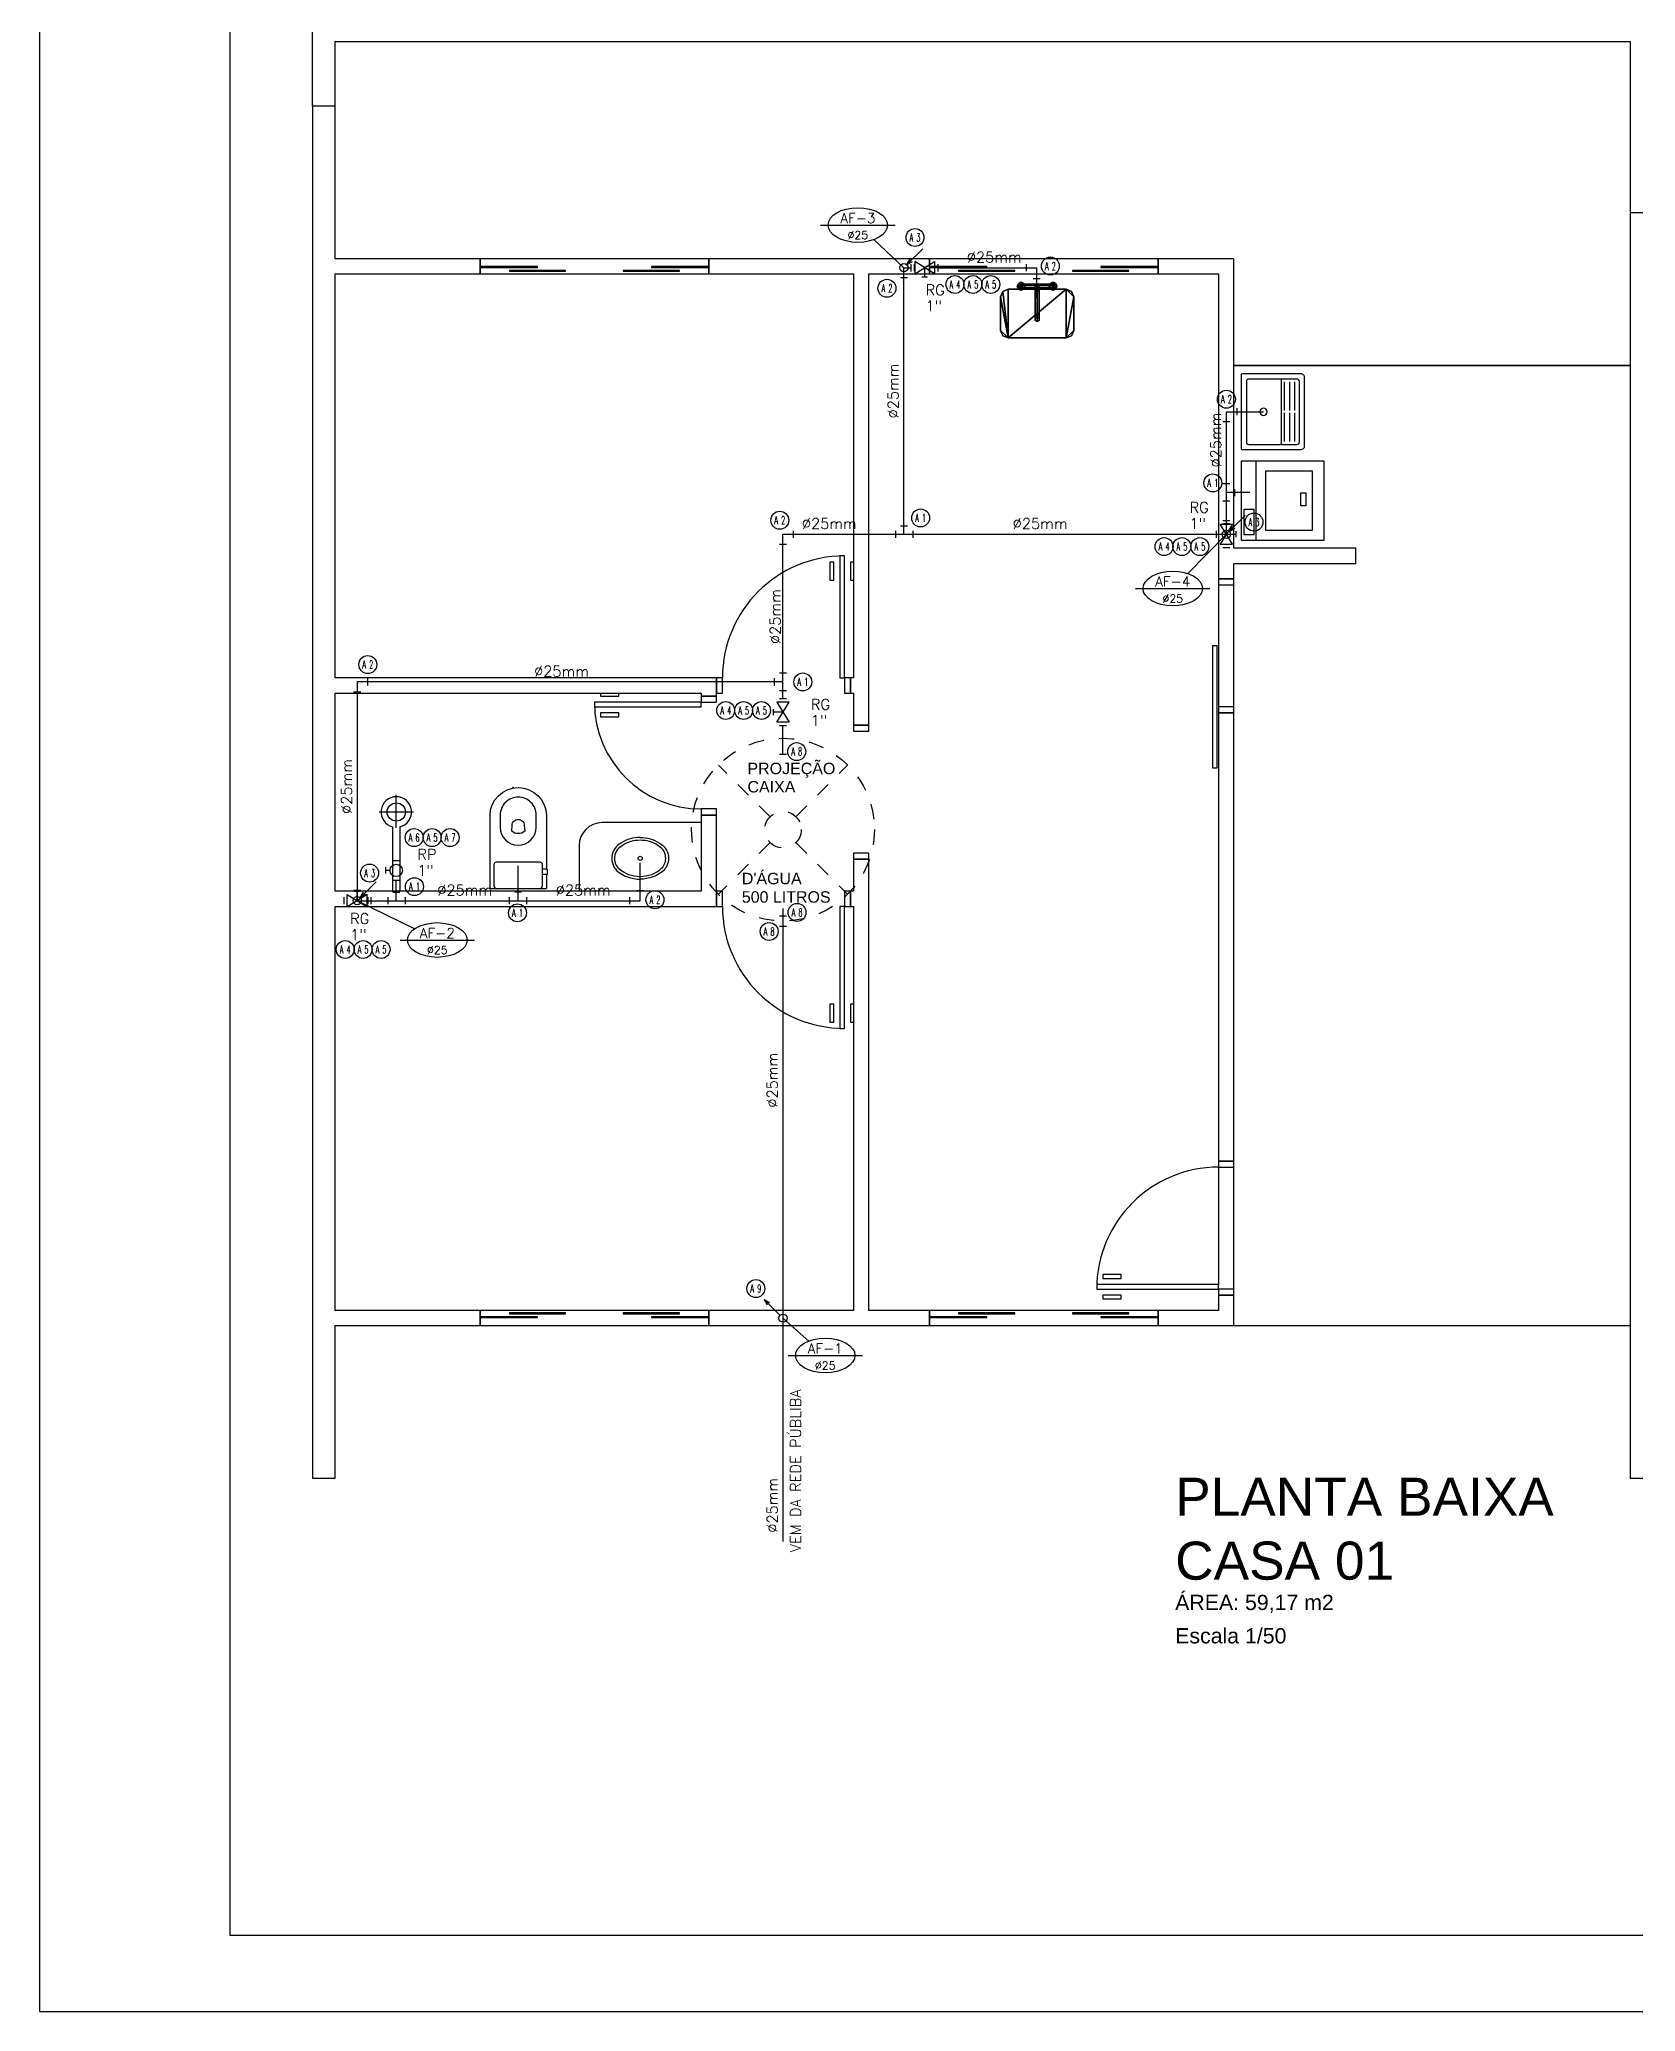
# Model space of a CAD drawing. Header units: metres. Extents: x 49 to 320, y -91 to 27.
# Drawn here: x 191.93 to 202.4, y -40.83 to -27.89 of the extents above; entities that cross this region are included whole.
import ezdxf
from ezdxf.enums import TextEntityAlignment as Align

# ---------------------------------------------------------------- set-up
doc = ezdxf.new("R2010")
doc.units = ezdxf.units.M
doc.header["$LTSCALE"] = 0.2
doc.linetypes.add('AF', pattern=[200, 100, 100])
doc.linetypes.add('DASHED', pattern=[0.75, 0.5, -0.25])
for name, color, linetype in [('ARQ-___-___-VST', 9, 'Continuous'), ('ARQ-COB-PRJ', 4, 'DASHED'), ('ARQ-EQP', 24, 'Continuous'), ('ARQ-EQP-___-INT', 7, 'Continuous'), ('CONEXAO_AG_FRIA', 6, 'Continuous'), ('Diametro', 1, 'Continuous'), ('LEGENDA_ID', 5, 'Continuous'), ('LEGENDA_ID_L', 5, 'Continuous'), ('Prumadas_L', 1, 'Continuous'), ('Prumadas_Q', 3, 'Continuous'), ('Prumadas_T', 3, 'Continuous'), ('TUBOS_AG_FRIA', 4, 'Continuous')]:
    doc.layers.add(name, color=color, linetype=linetype)
doc.styles.add('REGUA200', font='arial.ttf')
doc.styles.add('REGUA60', font='arial.ttf')
doc.styles.add('REGUA80', font='arial.ttf')
doc.styles.add('ROMANS', font='romans', dxfattribs={"height": 6})

# ---------------------------------------------------------------- blocks, each defined once
blk = doc.blocks.new('MCCUB1_3')
at = {"color": 254}
mesh = blk.add_polyface(dxfattribs=at)
corners = [(-24, -37, 70), (-22.5, -40.5, 70), (-19, -42, 70), (-24, -15, 70), (-22.5, -11.5, 70), (-19, -10, 70), (19, -10, 70), (19, -42, 70), (24, -15, 70), (24, -37, 70), (22.5, -40.5, 70), (22.5, -11.5, 70), (-24, -37, 85), (-22.5, -40.5, 85), (-19, -42, 85), (19, -42, 85), (22.5, -40.5, 85), (24, -37, 85), (24, -15, 85), (22.5, -11.5, 85), (19, -10, 85), (-19, -10, 85), (-22.5, -11.5, 85), (-24, -15, 85)]
mesh.append_faces([[corners[k] for k in face] for face in [(9, 7, 10), (6, 8, 11)]], dxfattribs={"vtx0": -1, "color": 254})
mesh.append_faces([[corners[k] for k in face] for face in [(0, 2, 3), (3, 2, 4), (4, 2, 5), (5, 2, 6), (8, 7, 9)]], dxfattribs={"vtx0": -1, "vtx1": -1, "color": 254})
mesh.append_faces([[corners[k] for k in face] for face in [(6, 7, 8)]], dxfattribs={"vtx0": -1, "vtx1": -1, "vtx2": -1, "color": 254})
mesh.append_faces([[corners[k] for k in face] for face in [(6, 2, 7)]], dxfattribs={"vtx0": -1, "vtx2": -1, "color": 254})
mesh.append_faces([[corners[k] for k in face] for face in [(12, 13, 0), (13, 14, 1), (14, 15, 2), (15, 16, 7), (16, 17, 10), (17, 18, 9), (18, 19, 8), (19, 20, 11), (20, 21, 6), (21, 22, 5), (22, 23, 4), (23, 12, 3)]], dxfattribs={"vtx1": -1, "color": 254})
mesh.append_faces([[corners[k] for k in face] for face in [(0, 1, 2), (13, 1, 0), (14, 2, 1), (15, 7, 2), (16, 10, 7), (17, 9, 10), (18, 8, 9), (19, 11, 8), (20, 6, 11), (21, 5, 6), (22, 4, 5), (23, 3, 4), (12, 0, 3)]], dxfattribs={"vtx2": -1, "color": 254})
mesh = blk.add_polyface(dxfattribs=at)
corners = [(-1.4, -30.5, 100.3), (-1.4, -30.5, 95.5), (-0.1, -31.3, 95.5), (-0.1, -31.3, 100.6), (-1.4, -29, 99.7), (-1.4, -29, 95.5), (-0.1, -28.3, 99.4), (-0.1, -28.3, 95.5), (1.2, -29, 99.7), (1.2, -29, 95.5), (1.2, -30.5, 100.3), (1.2, -30.5, 95.5), (-1.4, -27.2, 103.6), (-0.1, -27.5, 104.3), (-1.4, -26.6, 102.1), (-0.1, -26.3, 101.3), (1.2, -26.6, 102.1), (1.2, -27.2, 103.6), (-1.4, -10.6, 103.6), (-0.1, -10.3, 104.3), (-1.4, -11.2, 102.1), (-0.1, -11.5, 101.3), (1.2, -11.2, 102.1), (1.2, -10.6, 103.6), (-1.4, -7.6, 100.5), (-0.1, -7, 101), (-1.4, -8.6, 99.5), (-0.1, -9.2, 98.9), (1.2, -8.6, 99.5), (1.2, -7.6, 100.5), (-12.1, -6.6, 100), (-12.1, -7.3, 101.3), (11.9, -7.3, 101.3), (11.9, -6.6, 100), (-12.1, -7.4, 98.7), (11.9, -7.4, 98.7), (-12.1, -8.9, 98.7), (11.9, -8.9, 98.7), (-12.1, -9.6, 100), (11.9, -9.6, 100), (-12.1, -8.8, 101.3), (11.9, -8.8, 101.3), (12.5, -6.6, 106.9), (11.2, -5.7, 106.9), (9.7, -5.7, 106.9), (8.4, -6.6, 106.9), (7.9, -8.1, 106.9), (8.4, -9.6, 106.9), (9.6, -10.5, 106.9), (12.4, -9.6, 106.9), (11.2, -10.5, 106.9), (12.9, -8.1, 106.9), (12.5, -6.6, 101.9), (11.2, -5.7, 101.9), (9.7, -5.7, 101.9), (8.4, -6.6, 101.9), (7.9, -8.1, 101.9), (8.4, -9.6, 101.9), (9.6, -10.5, 101.9), (11.2, -10.5, 101.9), (12.4, -9.6, 101.9), (12.9, -8.1, 101.9), (-8.1, -8.1, 101.9), (-8.5, -6.6, 101.9), (-8.5, -6.6, 106.9), (-8.1, -8.1, 106.9), (-8.6, -9.6, 101.9), (-8.6, -9.6, 106.9), (-9.8, -10.5, 101.9), (-9.8, -10.5, 106.9), (-11.4, -10.5, 101.9), (-11.4, -10.5, 106.9), (-12.6, -9.6, 101.9), (-12.6, -9.6, 106.9), (-13.1, -8.1, 101.9), (-13.1, -8.1, 106.9), (-12.6, -6.6, 101.9), (-12.6, -6.6, 106.9), (-11.3, -5.7, 101.9), (-11.3, -5.7, 106.9), (-9.8, -5.7, 101.9), (-9.8, -5.7, 106.9)]
mesh.append_faces([[corners[k] for k in face] for face in [(30, 31, 32, 33), (34, 30, 33, 35), (36, 34, 35, 37), (38, 36, 37, 39), (40, 38, 39, 41), (31, 40, 41, 32), (52, 53, 43, 42), (53, 54, 44, 43), (54, 55, 45, 44), (55, 56, 46, 45), (56, 57, 47, 46), (57, 58, 48, 47), (58, 59, 50, 48), (59, 60, 49, 50), (60, 61, 51, 49), (61, 52, 42, 51), (62, 63, 64, 65), (66, 62, 65, 67), (68, 66, 67, 69), (70, 68, 69, 71), (72, 70, 71, 73), (74, 72, 73, 75), (76, 74, 75, 77), (78, 76, 77, 79), (80, 78, 79, 81), (63, 80, 81, 64)]], dxfattribs={"color": 254})
mesh.append_faces([[corners[k] for k in face] for face in [(32, 37, 35, 33), (49, 48, 50), (42, 49, 51), (64, 67, 65), (67, 71, 69)]], dxfattribs={"vtx0": -1, "color": 254})
mesh.append_faces([[corners[k] for k in face] for face in [(32, 39, 37), (42, 44, 45), (42, 45, 46), (42, 46, 47), (42, 47, 48), (64, 73, 71), (64, 75, 73), (64, 77, 75), (64, 79, 77)]], dxfattribs={"vtx0": -1, "vtx2": -1, "color": 254})
mesh.append_faces([[corners[k] for k in face] for face in [(24, 18, 19, 25), (26, 20, 18, 24), (27, 21, 20, 26), (28, 22, 21, 27), (29, 23, 22, 28), (25, 19, 23, 29)]], dxfattribs={"vtx1": -1, "color": 254})
mesh.append_faces([[corners[k] for k in face] for face in [(36, 38, 31)]], dxfattribs={"vtx1": -1, "vtx2": -1, "color": 254})
mesh.append_faces([[corners[k] for k in face] for face in [(12, 0, 3, 13), (14, 4, 0, 12), (15, 6, 4, 14), (16, 8, 6, 15), (17, 10, 8, 16), (13, 3, 10, 17), (18, 12, 13, 19), (20, 14, 12, 18), (21, 15, 14, 20), (22, 16, 15, 21), (23, 17, 16, 22), (19, 13, 17, 23)]], dxfattribs={"vtx1": -1, "vtx3": -1, "color": 254})
mesh.append_faces([[corners[k] for k in face] for face in [(32, 41, 39), (30, 34, 36, 31), (38, 40, 31), (42, 43, 44), (64, 81, 79)]], dxfattribs={"vtx2": -1, "color": 254})
mesh.append_faces([[corners[k] for k in face] for face in [(0, 1, 2, 3), (4, 5, 1, 0), (6, 7, 5, 4), (8, 9, 7, 6), (10, 11, 9, 8), (3, 2, 11, 10)]], dxfattribs={"vtx3": -1, "color": 254})
blk = doc.blocks.new('EQLAV1_2')
at = {"color": 0}
blk.add_lwpolyline([(30.8, -10), (-30.8, -10), (-30.8, -73.5), (30.8, -73.5)], close=True, dxfattribs=at)
at = {"layer": 'ARQ-EQP-___-INT'}
blk.add_line((30.8, -21.3), (-30.8, -21.3), dxfattribs=at)
for points in [[(6.4, -19.6), (26.4, -19.6), (26.4, -12.1), (6.4, -12.1)], [(22.9, -64.6), (22.9, -28.8), (-23, -28.8), (-23, -64.6)], [(4, -59.7), (4, -55.7), (-6, -55.7), (-6, -59.7)]]:
    blk.add_lwpolyline(points, close=True, dxfattribs=at)
blk = doc.blocks.new('SAT13S_2')
at = {"layer": 'ARQ-EQP', "color": 0, "linetype": 'ByBlock'}
blk.add_lwpolyline([(-26.5, -48.5), (26.5, -48.5, 0.414214), (29.5, -45.5), (29.5, -1, 0.414214), (28.5, 0), (-28.5, 0, 0.414214), (-29.5, -1), (-29.5, -45.5, 0.414214)], format="xyb", close=True, dxfattribs=at)
at = {"layer": 'ARQ-EQP-___-INT'}
for points in [[(25.5, -27.7), (25.5, -6, 0.414214), (23.5, -4), (-23.5, -4, 0.414214), (-25.5, -6), (-25.5, -27.7)], [(-25.5, -27.8), (-25.5, -29.7, 0.414214), (-24.5, -30.6), (-23.2, -30.6), (23.1, -30.6), (24.5, -30.6, 0.414214), (25.5, -29.7), (25.5, -27.8)], [(-25.5, -30.5), (-25.5, -42.5, 0.414214), (-23.5, -44.5)], [(-23.5, -44.5), (23.5, -44.5, 0.414214), (25.5, -42.5), (25.5, -30.5, 0.414214)], [(-23.2, -33), (-0.9, -33, 0.414214)], [(-23.2, -37), (-0.9, -37, 0.414214)], [(-23.2, -41), (-0.9, -41, 0.414214)], [(0.8, -33), (23.1, -33, 0.414214)], [(0.8, -37), (23.1, -37, 0.414214)], [(0.8, -41), (23.1, -41, 0.414214)]]:
    blk.add_lwpolyline(points, format="xyb", dxfattribs=at)
blk.add_circle((0, -17), 2.8, dxfattribs=at)
blk = doc.blocks.new('SAC616S2')
at = {"layer": 'ARQ-EQP', "color": 0, "linetype": 'ByBlock'}
blk.add_lwpolyline([(18.2, -1.5, -0.329256), (18.5, -1.9), (18.5, -49.6, -0.412623), (0, -68, -0.412623), (-18.5, -49.6), (-18.5, -14.5), (-18.9, -14.5), (-18.9, -11), (-18.5, -11), (-18.5, -1.9, -0.329256), (-18.2, -1.5), (-17.3, -1.5), (0, -1.5), (17.3, -1.5)], format="xyb", close=True, dxfattribs=at)
at = {"layer": 'ARQ-EQP-___-INT'}
for p, q in [((-18.5, -11), (-16, -11)), ((-18.5, -14.5), (-16, -14.5))]:
    blk.add_line(p, q, dxfattribs=at)
blk.add_lwpolyline([(-14, -1.5, 0.324141), (-16, -3.5), (-16, -17.5, 0.333333), (-14.5, -19), (0, -19), (14.5, -19, 0.333333), (16, -17.5), (16, -3.5, 0.324141), (14, -1.5, 0.324141)], format="xyb", dxfattribs=at)
for points in [[(0, -61.7, 0.418677), (11.8, -50), (11.8, -42.1, 0.411784), (0, -30.2, 0.411784), (-11.8, -42.1), (-11.8, -50, 0.418677)], [(0, -47, -0.428571), (-4, -43.3), (-4.3, -39.3, -0.16754), (0, -37.8, -0.16754), (4.3, -39.3), (4, -43.3, -0.428571)]]:
    blk.add_lwpolyline(points, format="xyb", close=True, dxfattribs=at)
blk.add_point((3.3, -68), dxfattribs=at)
blk = doc.blocks.new('SACHS__2')
at = {"layer": 'ARQ-EQP', "color": 0, "linetype": 'ByBlock'}
for p, q in [((42.3, 2.4), (0, 2.4)), ((0, 2.4), (0, -2.4)), ((42.3, -2.4), (0, -2.4))]:
    blk.add_line(p, q, dxfattribs=at)
blk.add_arc((52, 0), 10, 193.8865, 166.1135, dxfattribs=at)
at = {"layer": 'ARQ-EQP-___-INT'}
for p, q in [((41.6, 0), (63.2, 0)), ((52, 11.2), (52, -11.2))]:
    blk.add_line(p, q, dxfattribs=at)
blk.add_circle((52, 0), 6, dxfattribs=at)
blk = doc.blocks.new('SAL37S_2')
at = {"layer": 'ARQ-EQP-___-INT'}
for points in [[(0, -10, 0.145827), (-16.8, -14.9, 0.090827), (-22, -19.4, 0.12568), (-24.8, -26.7, 0.221372), (-20.6, -38.8, 0.186059), (0, -46.5, 0.186059)], [(0, -10, -0.145827), (16.8, -14.9, -0.090827), (22, -19.4, -0.12568), (24.8, -26.7, -0.221372), (20.6, -38.8, -0.186059), (0, -46.5, -0.186059)]]:
    blk.add_lwpolyline(points, format="xyb", dxfattribs=at)
blk.add_lwpolyline([(0, -12.5, 0.14623), (-15.5, -17, 0.09047), (-20, -20.9, 0.123903), (-22.4, -27, 0.21906), (-18.9, -37, 0.185248), (0, -44.1, 0.185248), (18.8, -37, 0.21906), (22.3, -27, 0.123903), (20, -20.9, 0.09047), (15.5, -17, 0.14623)], format="xyb", close=True, dxfattribs=at)
blk.add_circle((0, -28.3), 1.8, dxfattribs=at)
blk = doc.blocks.new('Titul1')
at = {"color": 6, "style": 'REGUA200', "width": 1.4}
blk.add_attdef('TITULO', (0, 0), '', height=5, dxfattribs=at)
at = {"color": 0, "style": 'REGUA80', "width": 1.4}
blk.add_attdef('ESCALA', (0, -3.98), '', height=2, dxfattribs=at)
blk = doc.blocks.new('_resf500p')
for p, q in [((-8.5, 8.5), (-42.4, 42.4)), ((8.5, 8.5), (42.4, 42.4)), ((-8.5, -8.5), (-42.4, -42.4)), ((8.5, -8.5), (42.4, -42.4))]:
    blk.add_line(p, q)
for radius in [60, 12]:
    blk.add_circle((0, 0), radius)
blk = doc.blocks.new('*U282', base_point=(503.7, 172.5))
for p, q in [((491.3, 184.8), (494.9, 182.7)), ((491.3, 184.8), (493.4, 181.2)), ((501.7, 174.4), (491.3, 184.8))]:
    blk.add_line(p, q)
blk.add_circle((503.7, 172.5), 2.71)
blk = doc.blocks.new('*U283', base_point=(500.9, 175.2))
for q in [(513.2, 187.6), (504.9, 180.7), (506.4, 179.3)]:
    blk.add_line((502.8, 177.1), q)
blk.add_circle((500.9, 175.2), 2.71)
blk = doc.blocks.new('*U284', base_point=(504.4, 179.3))
for q in [(516.8, 191.7), (508.5, 184.9), (510, 183.4)]:
    blk.add_line((506.4, 181.3), q)
blk.add_circle((504.4, 179.3), 2.71)
blk = doc.blocks.new('*U285', base_point=(506.6, 177.6))
for q in [(518.9, 190), (510.6, 183.1), (512.1, 181.7)]:
    blk.add_line((508.5, 179.5), q)
blk.add_circle((506.6, 177.6), 2.71)
blk = doc.blocks.new('*U286', base_point=(506.6, 177.7))
for p, q in [((510.6, 171.2), (502.5, 184.3)), ((510.6, 184.3), (502.5, 171.2)), ((502.5, 184.3), (510.6, 184.3)), ((508.9, 186.6), (504.2, 186.6)), ((502.5, 171.2), (510.6, 171.2)), ((508.9, 168.9), (504.2, 168.9)), ((506.6, 177.7), (512.8, 177.7))]:
    blk.add_line(p, q)
at = {"linetype": 'Continuous'}
blk.add_line((512.8, 179.7), (512.8, 175.8), dxfattribs=at)
blk = doc.blocks.new('*U287', base_point=(504.6, 179.3))
for p, q in [((495.7, 181.7), (495.7, 177)), ((511.1, 183.4), (498.1, 175.3)), ((498.1, 183.4), (511.1, 175.3)), ((498.1, 175.3), (498.1, 183.4)), ((504.6, 179.3), (504.6, 185.6)), ((511.1, 175.3), (511.1, 183.4)), ((513.5, 181.7), (513.5, 177))]:
    blk.add_line(p, q)
at = {"linetype": 'Continuous'}
blk.add_line((502.7, 185.6), (506.5, 185.6), dxfattribs=at)
blk = doc.blocks.new('*U288', base_point=(503.7, 176.4))
for p, q in [((499.6, 183), (507.7, 169.9)), ((499.6, 169.9), (507.7, 183)), ((507.7, 183), (499.6, 183)), ((501.3, 185.3), (506, 185.3)), ((503.7, 176.4), (497.4, 176.4)), ((507.7, 169.9), (499.6, 169.9)), ((501.3, 167.6), (506, 167.6))]:
    blk.add_line(p, q)
at = {"linetype": 'Continuous'}
blk.add_line((497.4, 174.5), (497.4, 178.3), dxfattribs=at)
blk = doc.blocks.new('*U289', base_point=(501, 175.2))
at = {"linetype": 'Continuous'}
blk.add_line((499.1, 181.5), (502.9, 181.5), dxfattribs=at)
for p, q in [((501, 175.2), (501, 181.5)), ((492.1, 177.5), (492.1, 172.9)), ((507.5, 179.2), (494.4, 171.2)), ((494.4, 179.2), (507.5, 171.2)), ((494.4, 171.2), (494.4, 179.2)), ((507.5, 171.2), (507.5, 179.2)), ((509.8, 177.5), (509.8, 172.9))]:
    blk.add_line(p, q)
blk = doc.blocks.new('*U290', base_point=(501.1, 175.4))
for p, q in [((498.8, 181.8), (503.5, 181.8)), ((497.1, 175.4), (494.3, 175.4)), ((498.8, 169), (503.5, 169))]:
    blk.add_line(p, q)
at = {"linetype": 'Continuous'}
blk.add_line((494.3, 173.3), (494.3, 177.5), dxfattribs=at)
blk.add_circle((501.1, 175.4), 4.03)
blk = doc.blocks.new('*U291', base_point=(502.7, 175.2))
for p, q in [((500.4, 181.9), (505.1, 181.9)), ((495.7, 177.5), (495.7, 172.9))]:
    blk.add_line(p, q)
blk = doc.blocks.new('*U292', base_point=(500.9, 175.2))
for p, q in [((503.2, 181.9), (498.5, 181.9)), ((507.9, 177.5), (507.9, 172.9))]:
    blk.add_line(p, q)
blk = doc.blocks.new('*U293', base_point=(506.6, 177.6))
for p, q in [((504.2, 184.6), (508.9, 184.6)), ((499.8, 179.9), (499.8, 175.3))]:
    blk.add_line(p, q)
blk = doc.blocks.new('*U294', base_point=(506.6, 178.4))
for p, q in [((508.9, 171.7), (504.2, 171.7)), ((513.6, 176.1), (513.6, 180.7))]:
    blk.add_line(p, q)
blk = doc.blocks.new('*U295', base_point=(504.4, 179.3))
for p, q in [((511.4, 177), (511.4, 181.7)), ((506.8, 172.6), (502.1, 172.6))]:
    blk.add_line(p, q)
blk = doc.blocks.new('*U296', base_point=(505.3, 179.3))
for p, q in [((498.6, 177), (498.6, 181.7)), ((503, 172.3), (507.7, 172.3))]:
    blk.add_line(p, q)
blk = doc.blocks.new('*U297', base_point=(503.7, 177.6))
for p, q in [((506, 170.9), (501.3, 170.9)), ((510.7, 175.3), (510.7, 179.9))]:
    blk.add_line(p, q)
blk = doc.blocks.new('*U298', base_point=(500.9, 176.6))
for p, q in [((503.2, 169.9), (498.5, 169.9)), ((507.9, 174.3), (507.9, 179))]:
    blk.add_line(p, q)
blk = doc.blocks.new('*U299', base_point=(503.7, 176.6))
for p, q in [((501.3, 182.5), (506, 182.5)), ((498.1, 174.3), (498.1, 179)), ((501.3, 171.1), (506, 171.1))]:
    blk.add_line(p, q)
blk = doc.blocks.new('*U300', base_point=(504.4, 177.6))
for p, q in [((502.1, 183.2), (506.8, 183.2)), ((498.9, 179.9), (498.9, 175.3)), ((510.3, 179.9), (510.3, 175.3))]:
    blk.add_line(p, q)
blk = doc.blocks.new('*U301', base_point=(506.6, 177.9))
for p, q in [((508.9, 183.7), (504.2, 183.7)), ((508.9, 172.3), (504.2, 172.3)), ((512.1, 175.5), (512.1, 180.2))]:
    blk.add_line(p, q)
blk = doc.blocks.new('*U302', base_point=(501.9, 175.2))
for p, q in [((496.1, 177.5), (496.1, 172.9)), ((504.2, 180.8), (499.6, 180.8)), ((507.5, 177.5), (507.5, 172.9))]:
    blk.add_line(p, q)
blk = doc.blocks.new('*U303', base_point=(501.1, 175.2))
for p, q in [((495.5, 177.5), (495.5, 172.9)), ((498.8, 180.8), (503.5, 180.8)), ((507, 177.5), (507, 172.9))]:
    blk.add_line(p, q)
blk = doc.blocks.new('*U304', base_point=(503.7, 175.1))
blk.add_line((501.3, 175.1), (506, 175.1))
blk = doc.blocks.new('*U305', base_point=(503.7, 175))
blk.add_line((501.3, 175), (506, 175))
blk = doc.blocks.new('*U306', base_point=(503.7, 176.2))
blk.add_line((501.3, 176.2), (506, 176.2))

msp = doc.modelspace()

# ---------------------------------------------------------------- linework, layer by layer
at = {"color": 15}
for p, q in [((191.927, -16.327), (191.927, -40.829)), ((191.927, -40.829), (238.752, -40.829))]:
    msp.add_line(p, q, dxfattribs=at)
at = {"color": 0}
for p, q in [((193.177, -16.827), (193.177, -40.329)), ((193.177, -40.329), (238.252, -40.329))]:
    msp.add_line(p, q, dxfattribs=at)
for p, q in [((193.718, -28.329), (193.718, -37.329)), ((193.868, -28.329), (193.718, -28.329)), ((193.868, -29.329), (193.868, -28.329)), ((202.363, -29.029), (202.363, -37.329)), ((202.513, -29.029), (202.363, -29.029)), ((194.818, -29.329), (193.868, -29.329)), ((194.818, -29.429), (194.818, -29.329)), ((194.819, -29.329), (194.818, -29.329)), ((194.818, -29.329), (194.818, -29.429)), ((196.317, -29.329), (194.819, -29.329)), ((194.819, -29.429), (194.819, -29.329)), ((196.318, -29.329), (196.317, -29.329)), ((196.317, -29.329), (196.317, -29.429)), ((196.318, -29.329), (196.318, -29.429)), ((197.766, -29.329), (196.318, -29.329)), ((196.318, -29.429), (196.318, -29.329)), ((197.766, -29.429), (197.766, -29.329)), ((197.767, -29.329), (197.766, -29.329)), ((197.766, -29.329), (197.766, -29.429)), ((199.265, -29.329), (197.767, -29.329)), ((197.767, -29.429), (197.767, -29.329)), ((199.266, -29.329), (199.265, -29.329)), ((199.265, -29.329), (199.265, -29.429)), ((199.266, -29.329), (199.266, -29.429)), ((199.763, -29.329), (199.266, -29.329)), ((199.266, -29.429), (199.266, -29.329)), ((199.763, -31.229), (199.763, -29.329)), ((193.868, -32.079), (193.868, -29.429)), ((193.868, -29.429), (194.818, -29.429)), ((194.818, -29.429), (194.819, -29.429)), ((194.819, -29.429), (196.317, -29.429)), ((195.195, -29.381), (194.825, -29.381)), ((194.825, -29.381), (194.825, -29.386)), ((194.825, -29.386), (195.195, -29.386)), ((195.379, -29.406), (195.01, -29.406)), ((195.01, -29.406), (195.01, -29.411)), ((195.01, -29.411), (195.379, -29.411)), ((195.195, -29.386), (195.195, -29.381)), ((195.379, -29.411), (195.379, -29.406)), ((196.127, -29.406), (195.757, -29.406)), ((195.757, -29.406), (195.757, -29.411)), ((195.757, -29.411), (196.127, -29.411)), ((196.311, -29.381), (195.942, -29.381)), ((195.942, -29.381), (195.942, -29.386)), ((195.942, -29.386), (196.311, -29.386)), ((196.127, -29.411), (196.127, -29.406)), ((196.311, -29.386), (196.311, -29.381)), ((196.317, -29.429), (196.318, -29.429)), ((196.318, -29.429), (197.268, -29.429)), ((197.268, -29.429), (197.268, -32.079)), ((197.368, -32.389), (197.368, -29.429)), ((197.368, -29.429), (197.766, -29.429)), ((197.766, -29.429), (197.767, -29.429)), ((197.767, -29.429), (199.265, -29.429)), ((198.142, -29.381), (197.773, -29.381)), ((197.773, -29.381), (197.773, -29.386)), ((197.773, -29.386), (198.142, -29.386)), ((198.327, -29.406), (197.957, -29.406)), ((197.957, -29.406), (197.957, -29.411)), ((197.957, -29.411), (198.327, -29.411)), ((198.142, -29.386), (198.142, -29.381)), ((198.327, -29.411), (198.327, -29.406)), ((199.074, -29.406), (198.705, -29.406)), ((198.705, -29.406), (198.705, -29.411)), ((198.705, -29.411), (199.074, -29.411)), ((199.259, -29.381), (198.89, -29.381)), ((198.89, -29.381), (198.89, -29.386)), ((198.89, -29.386), (199.259, -29.386)), ((199.074, -29.411), (199.074, -29.406)), ((199.259, -29.386), (199.259, -29.381)), ((199.265, -29.429), (199.266, -29.429)), ((199.266, -29.429), (199.663, -29.429)), ((199.663, -29.429), (199.663, -31.429)), ((199.763, -30.029), (202.363, -30.029)), ((202.363, -30.029), (199.763, -30.029)), ((197.208, -31.279), (197.178, -31.279)), ((197.178, -31.279), (197.178, -32.079)), ((197.208, -32.079), (197.208, -31.279)), ((200.563, -31.229), (199.763, -31.229)), ((200.563, -31.329), (200.563, -31.229)), ((197.113, -31.319), (197.113, -31.439)), ((197.138, -31.319), (197.113, -31.319)), ((197.113, -31.439), (197.138, -31.439)), ((197.138, -31.439), (197.138, -31.319)), ((197.248, -31.319), (197.248, -31.439)), ((197.268, -31.319), (197.248, -31.319)), ((197.248, -31.439), (197.268, -31.439)), ((199.663, -31.429), (199.763, -31.429)), ((199.763, -31.429), (199.663, -31.429)), ((199.663, -31.429), (199.663, -31.469)), ((199.763, -31.429), (199.763, -31.329)), ((199.763, -31.329), (200.563, -31.329)), ((199.763, -31.469), (199.763, -31.429)), ((199.663, -31.469), (199.763, -31.469)), ((199.663, -31.469), (199.663, -32.269)), ((199.763, -32.269), (199.763, -31.469)), ((199.763, -32.269), (199.763, -31.469)), ((199.653, -31.869), (199.623, -31.869)), ((199.623, -31.869), (199.623, -32.669)), ((199.653, -32.669), (199.653, -31.869)), ((196.368, -32.079), (193.868, -32.079)), ((196.368, -32.179), (196.368, -32.079)), ((196.408, -32.079), (196.368, -32.079)), ((196.368, -32.079), (196.368, -32.179)), ((196.408, -32.179), (196.408, -32.079)), ((197.178, -32.079), (197.208, -32.079)), ((197.248, -32.079), (197.208, -32.079)), ((197.208, -32.079), (197.208, -32.179)), ((197.248, -32.079), (197.248, -32.179)), ((197.268, -32.079), (197.248, -32.079)), ((197.248, -32.179), (197.248, -32.079)), ((193.868, -33.479), (193.868, -32.179)), ((193.868, -32.179), (196.268, -32.179)), ((195.608, -32.179), (195.608, -32.199)), ((195.608, -32.199), (195.728, -32.199)), ((195.728, -32.199), (195.728, -32.179)), ((196.268, -32.179), (196.268, -32.199)), ((196.268, -32.199), (196.368, -32.199)), ((196.368, -32.199), (196.268, -32.199)), ((196.268, -32.199), (196.268, -32.239)), ((196.368, -32.199), (196.368, -32.179)), ((196.368, -32.179), (196.408, -32.179)), ((196.368, -32.239), (196.368, -32.199)), ((197.208, -32.179), (197.248, -32.179)), ((197.248, -32.179), (197.268, -32.179)), ((197.268, -32.179), (197.268, -32.389)), ((196.268, -32.239), (195.568, -32.239)), ((195.568, -32.239), (195.568, -32.269)), ((195.568, -32.269), (196.268, -32.269)), ((195.728, -32.309), (195.608, -32.309)), ((195.608, -32.309), (195.608, -32.334)), ((195.608, -32.334), (195.728, -32.334)), ((195.728, -32.334), (195.728, -32.309)), ((196.268, -32.239), (196.368, -32.239)), ((196.268, -32.269), (196.268, -32.239)), ((199.663, -32.269), (199.663, -32.309)), ((199.763, -32.269), (199.663, -32.269)), ((199.763, -32.309), (199.663, -32.309)), ((199.663, -32.309), (199.663, -35.249)), ((199.663, -32.309), (199.763, -32.309)), ((199.763, -32.309), (199.763, -32.269)), ((199.763, -35.249), (199.763, -32.309)), ((197.268, -32.389), (197.368, -32.389)), ((197.368, -32.389), (197.268, -32.389)), ((197.268, -32.389), (197.268, -32.429)), ((197.268, -32.429), (197.368, -32.429)), ((197.368, -32.429), (197.368, -32.389)), ((199.623, -32.669), (199.653, -32.669)), ((196.268, -32.939), (196.268, -32.979)), ((196.368, -32.939), (196.268, -32.939)), ((196.268, -32.979), (196.268, -33.479)), ((196.368, -32.979), (196.268, -32.979)), ((196.268, -32.979), (196.368, -32.979)), ((196.368, -32.979), (196.368, -32.939)), ((196.368, -33.479), (196.368, -32.979)), ((196.268, -33.029), (195.618, -33.029)), ((195.468, -33.179), (195.468, -33.479)), ((197.268, -33.229), (197.268, -33.269)), ((197.368, -33.229), (197.268, -33.229)), ((197.368, -33.269), (197.368, -33.229)), ((197.268, -33.269), (197.268, -33.479)), ((197.368, -33.269), (197.268, -33.269)), ((197.268, -33.269), (197.368, -33.269)), ((197.368, -36.229), (197.368, -33.269)), ((196.268, -33.479), (193.868, -33.479)), ((196.368, -33.579), (196.368, -33.479)), ((196.408, -33.479), (196.368, -33.479)), ((196.368, -33.479), (196.368, -33.579)), ((196.408, -33.579), (196.408, -33.479)), ((197.248, -33.479), (197.208, -33.479)), ((197.208, -33.479), (197.208, -33.579)), ((197.248, -33.479), (197.248, -33.579)), ((197.268, -33.479), (197.248, -33.479)), ((197.248, -33.579), (197.248, -33.479)), ((193.868, -36.229), (193.868, -33.579)), ((193.868, -33.579), (196.368, -33.579)), ((196.368, -33.579), (196.408, -33.579)), ((197.178, -33.579), (197.178, -34.379)), ((197.208, -33.579), (197.178, -33.579)), ((197.208, -33.579), (197.248, -33.579)), ((197.208, -34.379), (197.208, -33.579)), ((197.248, -33.579), (197.268, -33.579)), ((197.268, -33.579), (197.268, -36.229)), ((197.113, -34.219), (197.113, -34.339)), ((197.138, -34.219), (197.113, -34.219)), ((197.138, -34.339), (197.138, -34.219)), ((197.248, -34.219), (197.248, -34.339)), ((197.268, -34.219), (197.248, -34.219)), ((197.113, -34.339), (197.138, -34.339)), ((197.178, -34.379), (197.208, -34.379)), ((197.248, -34.339), (197.268, -34.339)), ((199.663, -35.249), (199.763, -35.249)), ((199.763, -35.249), (199.663, -35.249)), ((199.663, -35.249), (199.663, -35.289)), ((199.663, -35.289), (199.763, -35.289)), ((199.663, -35.289), (199.663, -36.059)), ((199.763, -35.289), (199.763, -35.249)), ((199.763, -36.089), (199.763, -35.289)), ((199.763, -36.089), (199.763, -35.289)), ((199.663, -36.059), (198.863, -36.059)), ((198.863, -36.059), (198.863, -36.089)), ((198.863, -36.089), (199.663, -36.089)), ((199.023, -35.994), (198.903, -35.994)), ((198.903, -35.994), (198.903, -36.019)), ((198.903, -36.019), (199.023, -36.019)), ((199.023, -36.019), (199.023, -35.994)), ((199.663, -36.089), (199.663, -36.059)), ((199.663, -36.089), (199.663, -36.129)), ((199.763, -36.089), (199.663, -36.089)), ((199.763, -36.129), (199.763, -36.089)), ((194.818, -36.229), (193.868, -36.229)), ((194.818, -36.329), (194.818, -36.229)), ((194.819, -36.229), (194.818, -36.229)), ((194.818, -36.229), (194.818, -36.329)), ((196.317, -36.229), (194.819, -36.229)), ((194.819, -36.329), (194.819, -36.229)), ((196.318, -36.229), (196.317, -36.229)), ((196.317, -36.229), (196.317, -36.329)), ((196.318, -36.229), (196.318, -36.329)), ((197.268, -36.229), (196.318, -36.229)), ((196.318, -36.329), (196.318, -36.229)), ((197.766, -36.229), (197.368, -36.229)), ((197.766, -36.329), (197.766, -36.229)), ((197.767, -36.229), (197.766, -36.229)), ((197.766, -36.229), (197.766, -36.329)), ((199.265, -36.229), (197.767, -36.229)), ((197.767, -36.329), (197.767, -36.229)), ((199.023, -36.129), (198.903, -36.129)), ((198.903, -36.129), (198.903, -36.154)), ((198.903, -36.154), (199.023, -36.154)), ((199.023, -36.154), (199.023, -36.129)), ((199.266, -36.229), (199.265, -36.229)), ((199.265, -36.229), (199.265, -36.329)), ((199.266, -36.229), (199.266, -36.329)), ((199.663, -36.229), (199.266, -36.229)), ((199.266, -36.329), (199.266, -36.229)), ((199.663, -36.129), (199.663, -36.229)), ((199.763, -36.129), (199.663, -36.129)), ((199.663, -36.129), (199.763, -36.129)), ((199.763, -36.329), (199.763, -36.129)), ((193.868, -37.329), (193.868, -36.329)), ((193.868, -36.329), (194.818, -36.329)), ((194.818, -36.329), (194.819, -36.329)), ((194.819, -36.329), (196.317, -36.329)), ((195.195, -36.271), (194.825, -36.271)), ((194.825, -36.271), (194.825, -36.276)), ((194.825, -36.276), (195.195, -36.276)), ((195.379, -36.246), (195.01, -36.246)), ((195.01, -36.246), (195.01, -36.251)), ((195.01, -36.251), (195.379, -36.251)), ((195.195, -36.276), (195.195, -36.271)), ((195.379, -36.251), (195.379, -36.246)), ((196.127, -36.246), (195.757, -36.246)), ((195.757, -36.246), (195.757, -36.251)), ((195.757, -36.251), (196.127, -36.251)), ((196.311, -36.271), (195.942, -36.271)), ((195.942, -36.271), (195.942, -36.276)), ((195.942, -36.276), (196.311, -36.276)), ((196.127, -36.251), (196.127, -36.246)), ((196.311, -36.276), (196.311, -36.271)), ((196.317, -36.329), (196.318, -36.329)), ((196.318, -36.329), (197.766, -36.329)), ((197.766, -36.329), (197.767, -36.329)), ((197.767, -36.329), (199.265, -36.329)), ((198.142, -36.271), (197.773, -36.271)), ((197.773, -36.271), (197.773, -36.276)), ((197.773, -36.276), (198.142, -36.276)), ((198.327, -36.246), (197.957, -36.246)), ((197.957, -36.246), (197.957, -36.251)), ((197.957, -36.251), (198.327, -36.251)), ((198.142, -36.276), (198.142, -36.271)), ((198.327, -36.251), (198.327, -36.246)), ((199.074, -36.246), (198.705, -36.246)), ((198.705, -36.246), (198.705, -36.251)), ((198.705, -36.251), (199.074, -36.251)), ((199.259, -36.271), (198.89, -36.271)), ((198.89, -36.271), (198.89, -36.276)), ((198.89, -36.276), (199.259, -36.276)), ((199.074, -36.251), (199.074, -36.246)), ((199.259, -36.276), (199.259, -36.271)), ((199.265, -36.329), (199.266, -36.329)), ((199.266, -36.329), (199.763, -36.329)), ((199.763, -36.329), (202.363, -36.329)), ((199.763, -36.329), (202.363, -36.329)), ((193.718, -37.329), (193.868, -37.329)), ((202.363, -37.329), (202.513, -37.329))]:
    msp.add_line(p, q)
for centre, radius, start, end in [((197.208, -32.079), 0.8, 90, 180), ((196.268, -32.239), 0.7, 180, 270), ((195.618, -33.179), 0.15, 90, 180), ((197.208, -33.579), 0.8, 180, 270), ((199.663, -36.089), 0.8, 90, 180)]:
    msp.add_arc(centre, radius, start, end)
at = {"layer": 'ARQ-___-___-VST'}
for p, q in [((193.718, -28.329), (193.718, -27.329)), ((193.868, -28.329), (193.868, -27.904)), ((193.868, -27.904), (202.363, -27.904)), ((202.363, -27.904), (202.363, -29.029))]:
    msp.add_line(p, q, dxfattribs=at)
at = {"layer": 'LEGENDA_ID_L'}
for centre in [(197.671, -29.19), (198.559, -29.377), (197.487, -29.523), (197.933, -29.498), (198.051, -29.498), (198.168, -29.498), (199.714, -30.251), (199.625, -30.8), (196.784, -31.045), (197.708, -31.03), (199.895, -31.057), (199.305, -31.218), (199.422, -31.218), (199.54, -31.218), (194.081, -31.992), (196.935, -32.106), (196.429, -32.293), (196.547, -32.293), (196.664, -32.293), (196.895, -32.563), (194.385, -33.127), (194.503, -33.127), (194.621, -33.127), (194.093, -33.36), (194.387, -33.449), (195.965, -33.535), (195.063, -33.621), (196.897, -33.618), (196.714, -33.743), (193.933, -33.861), (194.05, -33.861), (194.168, -33.861), (196.627, -36.086)]:
    msp.add_circle(centre, 0.0588, dxfattribs=at)
at = {"layer": 'Prumadas_L'}
for p, q in [((197.052, -29.108), (197.541, -29.108)), ((197.4, -29.204), (197.598, -29.388)), ((199.46, -31.394), (199.714, -31.137)), ((199.118, -31.493), (199.606, -31.493)), ((194.388, -33.726), (194.012, -33.541)), ((194.293, -33.799), (194.782, -33.799)), ((196.974, -36.43), (196.805, -36.28)), ((196.838, -36.525), (197.326, -36.525))]:
    msp.add_line(p, q, dxfattribs=at)
at = {"layer": 'Prumadas_Q'}
for centre in [(197.296, -29.108), (199.362, -31.493), (194.537, -33.799), (197.082, -36.525)]:
    msp.add_ellipse(centre, major_axis=(0.195, 0), ratio=0.583333, dxfattribs=at)
at = {"layer": 'TUBOS_AG_FRIA', "linetype": 'AF'}
for points in [[(197.598, -31.137), (197.598, -29.388), (197.645, -29.388)], [(197.822, -29.388), (198.469, -29.388), (198.469, -29.586)], [(199.714, -31.091), (199.714, -30.333), (199.958, -30.333)], [(199.868, -30.863), (199.714, -30.863)], [(196.805, -32.216), (196.805, -31.137), (199.714, -31.137)], [(199.714, -31.137), (199.714, -31.091)], [(196.805, -32.106), (194.651, -32.106), (194.012, -32.106), (194.012, -33.541), (194.041, -33.541)], [(196.805, -32.579), (196.805, -32.393)], [(194.041, -33.541), (195.868, -33.541), (195.868, -33.293)], [(195.066, -33.312), (195.066, -33.541)], [(194.268, -33.541), (194.268, -33.406)], [(196.805, -33.592), (196.805, -36.28), (196.805, -37.746)]]:
    msp.add_lwpolyline(points, dxfattribs=at)

# ---------------------------------------------------------------- block references
for name, p, xscale, yscale, zscale in [('MCCUB1_3', (198.473, -29.429), 0.01, 0.01, 0.01), ('SAL37S_2', (195.868, -33.051), 0.0075, 0.0075, 0.0075)]:
    msp.add_blockref(name, p, dxfattribs=dict(xscale=xscale, yscale=yscale, zscale=zscale))
for name, p, xscale, yscale, zscale, rotation in [('SAT13S_2', (199.813, -30.333), -0.0085, 0.0085, 0.0085, 90), ('EQLAV1_2', (199.728, -30.917), -0.0085, 0.0085, 0.0085, 90), ('SACHS__2', (194.268, -33.479), 0.01, 0.01, 0.01, 90), ('SAC616S2', (195.068, -33.479), 0.01, 0.01, 0.01, 180)]:
    msp.add_blockref(name, p, dxfattribs=dict(xscale=xscale, yscale=yscale, zscale=zscale, rotation=rotation))
ref = msp.add_blockref('Titul1', (199.378, -37.577), dxfattribs=dict(xscale=0.05, yscale=0.05, zscale=0.05))
ref.add_attrib('TITULO', 'PLANTA BAIXA', (199.378, -37.577), dxfattribs={"color": 6, "height": 0.25, "style": 'REGUA200'})
ref.add_attrib('ESCALA', 'Escala 1/50', (199.378, -38.414), dxfattribs={"color": 0, "height": 0.1, "style": 'REGUA80'})
ref = msp.add_blockref('Titul1', (199.378, -37.996), dxfattribs=dict(xscale=0.05, yscale=0.05, zscale=0.05))
ref.add_attrib('TITULO', 'CASA 01', (199.378, -37.996), dxfattribs={"color": 6, "height": 0.25, "style": 'REGUA200'})
ref.add_attrib('ESCALA', 'ÁREA: 59,17 m2', (199.378, -38.195), dxfattribs={"color": 0, "height": 0.1, "style": 'REGUA80'})
at = {"layer": 'ARQ-COB-PRJ', "xscale": 0.01, "yscale": 0.01, "zscale": 0.01}
msp.add_blockref('_resf500p', (196.805, -33.075), dxfattribs=at)
at = {"layer": 'ARQ-EQP', "xscale": 0.01, "yscale": 0.01, "rotation": 180}
msp.add_blockref('*U287', (197.734, -29.388), dxfattribs=at)
at = {"layer": 'ARQ-EQP', "xscale": 0.01, "yscale": 0.01}
for name, p in [('*U286', (199.714, -31.137)), ('*U288', (196.805, -32.304)), ('*U290', (194.268, -33.342)), ('*U289', (194.012, -33.541))]:
    msp.add_blockref(name, p, dxfattribs=at)
at = {"layer": 'CONEXAO_AG_FRIA', "xscale": 0.01, "yscale": 0.01}
for name, p in [('*U284', (197.598, -29.388)), ('*U295', (197.598, -29.388)), ('*U296', (198.469, -29.388)), ('*U294', (199.714, -30.333)), ('*U301', (199.714, -30.863)), ('*U285', (199.714, -31.137)), ('*U297', (196.805, -31.137)), ('*U300', (197.598, -31.137)), ('*U293', (199.714, -31.137)), ('*U298', (194.012, -32.106)), ('*U299', (196.805, -32.106)), ('*U306', (196.805, -32.579)), ('*U283', (194.012, -33.541)), ('*U292', (194.012, -33.541)), ('*U303', (194.268, -33.541)), ('*U302', (195.066, -33.541)), ('*U291', (195.868, -33.541)), ('*U304', (196.805, -33.641)), ('*U305', (196.805, -33.709)), ('*U282', (196.805, -36.28))]:
    msp.add_blockref(name, p, dxfattribs=at)

# ---------------------------------------------------------------- texts
at = {"layer": 'ARQ-EQP', "style": 'ROMANS'}
for s, p in [('RG', (197.74, -29.569)), ('1"', (197.74, -29.674)), ('RG', (199.472, -30.996)), ('1"', (199.472, -31.101)), ('RG', (196.988, -32.288)), ('1"', (196.988, -32.393)), ('RP', (194.406, -33.272)), ('1"', (194.406, -33.377)), ('RG', (193.965, -33.694)), ('1"', (193.965, -33.799))]:
    msp.add_text(s, height=0.07, dxfattribs=at).set_placement(p)
at = {"layer": 'Diametro', "style": 'ROMANS'}
for p in [(198.191, -29.353), (197.109, -31.102), (198.492, -31.102), (195.352, -32.071), (194.717, -33.506), (195.494, -33.506)]:
    msp.add_text('%%C25mm', height=0.07, dxfattribs=at).set_placement(p, align=Align.CENTER)
for s, p in [('%%C25mm', (197.563, -30.197)), ('%%C25mm', (199.679, -30.519)), ('%%C25mm', (196.789, -31.677)), ('%%C25mm', (193.977, -32.792)), ('%%C25mm', (196.77, -34.719)), ('VEM DA REDE PÚBLIBA', (196.923, -37.282)), ('%%C25mm', (196.77, -37.508))]:
    msp.add_text(s, height=0.07, rotation=90, dxfattribs=at).set_placement(p, align=Align.CENTER)
at = {"layer": 'LEGENDA_ID', "style": 'ROMANS', "width": 0.5}
for s, p in [('A 3', (197.671, -29.19)), ('A 2', (198.559, -29.377)), ('A 2', (197.487, -29.523)), ('A 4', (197.933, -29.498)), ('A 5', (198.051, -29.498)), ('A 5', (198.168, -29.498)), ('A 2', (199.714, -30.251)), ('A 1', (199.625, -30.8)), ('A 2', (196.784, -31.045)), ('A 1', (197.708, -31.03)), ('A 3', (199.895, -31.057)), ('A 4', (199.305, -31.218)), ('A 5', (199.422, -31.218)), ('A 5', (199.54, -31.218)), ('A 2', (194.081, -31.992)), ('A 1', (196.935, -32.106)), ('A 4', (196.429, -32.293)), ('A 5', (196.547, -32.293)), ('A 5', (196.664, -32.293)), ('A 8', (196.895, -32.563)), ('A 6', (194.385, -33.127)), ('A 5', (194.503, -33.127)), ('A 7', (194.621, -33.127)), ('A 3', (194.093, -33.36)), ('A 1', (194.387, -33.449)), ('A 2', (195.965, -33.535)), ('A 1', (195.063, -33.621)), ('A 8', (196.897, -33.618)), ('A 8', (196.714, -33.743)), ('A 4', (193.933, -33.861)), ('A 5', (194.05, -33.861)), ('A 5', (194.168, -33.861)), ('A 9', (196.627, -36.086))]:
    msp.add_text(s, height=0.0525, dxfattribs=at).set_placement(p, align=Align.MIDDLE_CENTER)
at = {"layer": 'LEGENDA_ID', "style": 'REGUA60'}
for s, p in [('PROJEÇÃO', (196.572, -32.711)), ('CAIXA', (196.572, -32.831)), ("D'ÁGUA", (196.535, -33.433)), ('500 LITROS', (196.535, -33.554))]:
    msp.add_text(s, height=0.075, dxfattribs=at).set_placement(p)
at = {"layer": 'Prumadas_T', "style": 'ROMANS'}
for s, height, p in [('AF-3', 0.0656, (197.296, -29.095)), ('%%C25', 0.0525, (197.296, -29.2)), ('AF-4', 0.0656, (199.362, -31.48)), ('%%C25', 0.0525, (199.362, -31.585)), ('AF-2', 0.0656, (194.537, -33.786)), ('%%C25', 0.0525, (194.537, -33.891)), ('AF-1', 0.0656, (197.082, -36.512)), ('%%C25', 0.0525, (197.082, -36.617))]:
    msp.add_text(s, height=height, dxfattribs=at).set_placement(p, align=Align.CENTER)

doc.saveas('drawing.dxf')
